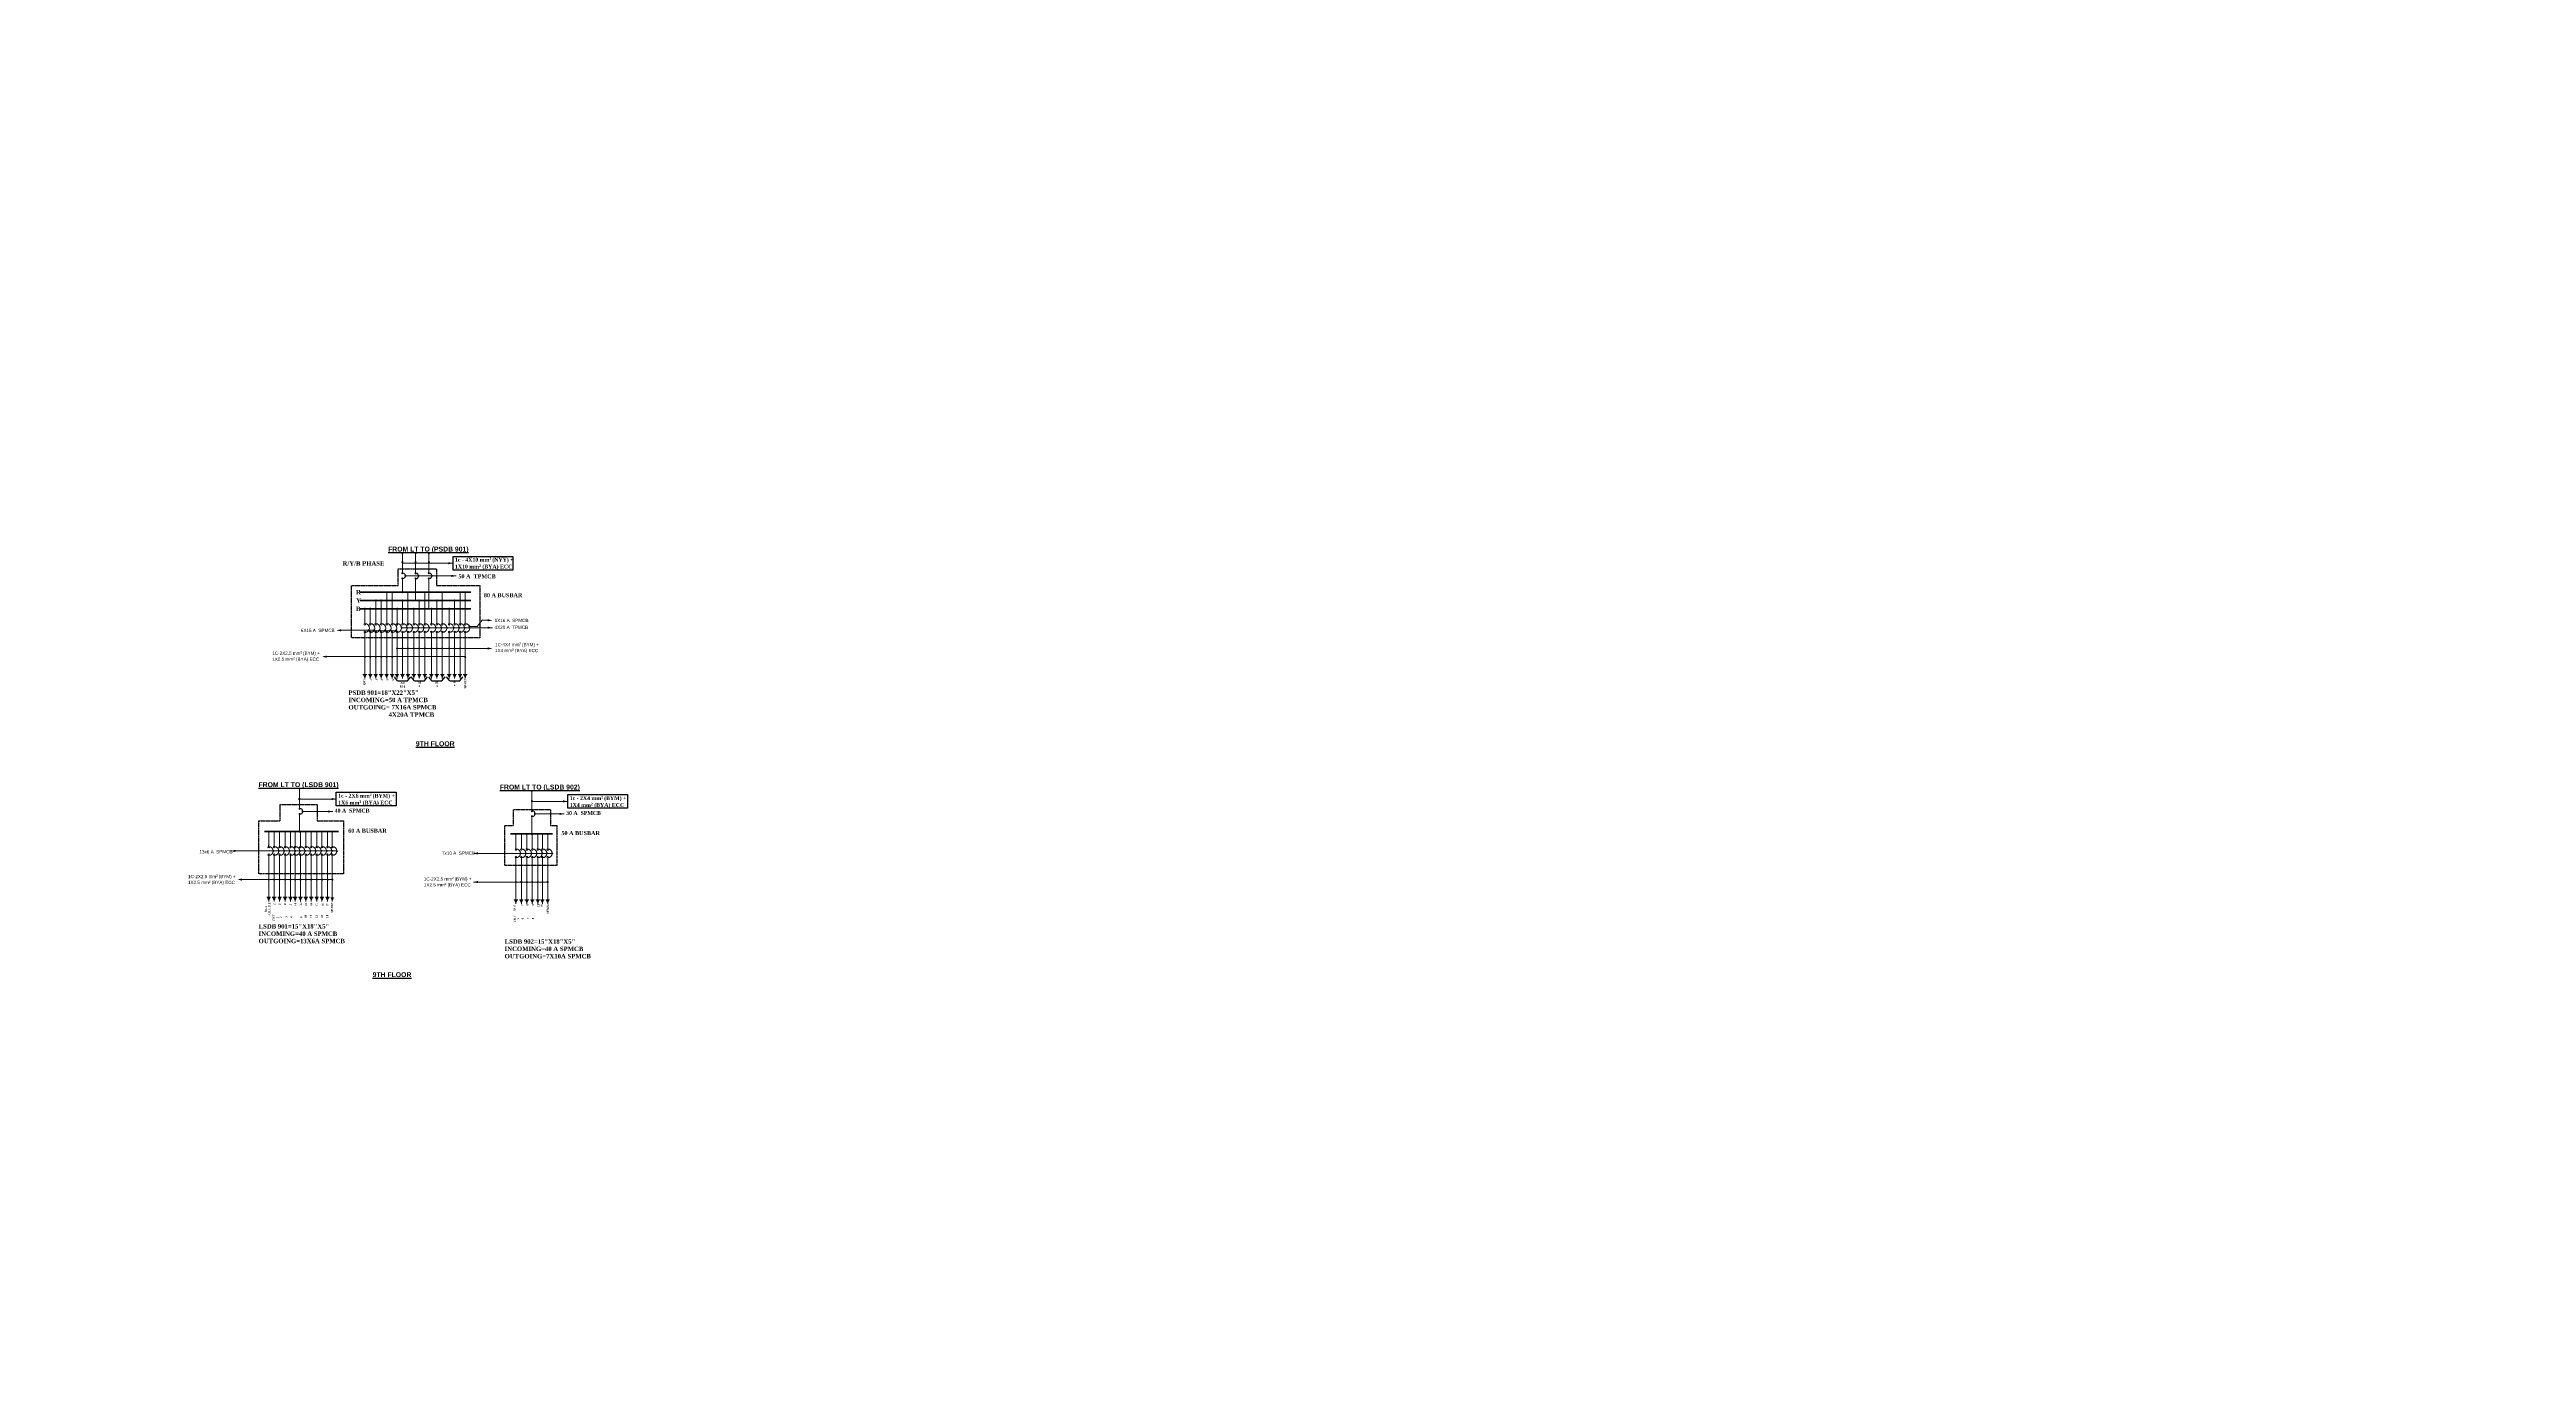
# Model space of a CAD drawing. Header units: inches. Extents: x -12 to 20935469, y -1604 to 24729220.
# Drawn here: x 20826335 to 20829956, y 24642678 to 24644602 of the extents above; entities that cross this region are included whole.
import ezdxf

# ---------------------------------------------------------------- set-up
doc = ezdxf.new("R2010")
doc.units = ezdxf.units.IN
doc.header["$LTSCALE"] = 0.03
doc.header["$MEASUREMENT"] = 0
doc.header["$PDMODE"] = 32
doc.header["$PDSIZE"] = 15
for name, pattern in [('DASHDOT', [1, 0.5, -0.25, 0, -0.25]), ('DASHDOTX2', [2, 1, -0.5, 0, -0.5]), ('DOT', [0.25, 0, -0.25])]:
    doc.linetypes.add(name, pattern=pattern)
for name, color, linetype in [('AC TEXT', 151, 'DOT'), ('FDB', 5, 'Continuous'), ('GUTLI', 7, 'Continuous'), ('H', 154, 'Continuous'), ('QP TEX', 7, 'Continuous'), ('TEXT', 7, 'Continuous')]:
    doc.layers.add(name, color=color, linetype=linetype)
for name, color, linetype, lineweight in [('CIRCUIT', 7, 'Continuous', 0), ('CKT-CABLE', 3, 'Continuous', 9), ('ELECT', 8, 'Continuous', 0), ('Hatch', 253, 'Continuous', 15), ('Power pts', 6, 'DASHDOTX2', 25), ('SB', 1, 'DASHDOT', 30)]:
    doc.layers.add(name, color=color, linetype=linetype, lineweight=lineweight)
doc.styles.add('MtXpl_Swis721_Lt_BT', font='swissl.ttf')
doc.styles.get("Standard").update_dxf_attribs({"font": 'timesbd.ttf'})
doc.dimstyles.new('arch grid', dxfattribs={"dimtxt": 250, "dimasz": 100, "dimexe": 10, "dimexo": 10, "dimgap": 0.09, "dimtad": 0, "dimdec": 0, "dimzin": 0, "dimdsep": 46, "dimtxsty": 'Standard', "dimblk": 'DOT', "dimcen": 50, "dimdle": 50, "dimclrd": 256, "dimclre": 256, "dimadec": 0, "dimazin": 0, "dimtfac": 1, "dimtdec": 0, "dimtofl": 0, "dimtmove": 0, "dimatfit": 3, "dimldrblk": 'DOT', "dimfxl": 200, "dimfxlon": 1, "dimtolj": 1, "dimtzin": 0, "dimlwd": -1, "dimlwe": -1, "dimarcsym": 1})

# ---------------------------------------------------------------- blocks, each defined once
blk = doc.blocks.new('CIRCUIT')
at = {"layer": 'CIRCUIT'}
h = blk.add_hatch(color=256, dxfattribs=at)
h.dxf.hatch_style = 1
h.paths.add_polyline_path([(-12531.4, -5028.8), (-12534.2, -5028.8), (-12531.4, -5034.8)])
h.paths.add_polyline_path([(-12528.6, -5028.8), (-12531.4, -5028.8), (-12531.4, -5034.8)])
at = {"layer": 'CIRCUIT', "linetype": 'ByBlock', "ltscale": 10}
for p, q in [((-12531.4, -4932.7), (-12531.4, -4954.4)), ((-12531.4, -4967.7), (-12531.4, -5028.8)), ((-12531.4, -5028.8), (-12531.4, -5034.8))]:
    blk.add_line(p, q, dxfattribs=at)
at = {"layer": 'CIRCUIT'}
blk.add_line((-12534.2, -5028.8), (-12528.6, -5028.8), dxfattribs=at)
at = {"layer": 'CIRCUIT', "linetype": 'ByBlock', "ltscale": 10}
for centre in [(-12531.4, -4955.5), (-12531.4, -4966.6)]:
    blk.add_circle(centre, 1.11, dxfattribs=at)
at = {"layer": 'CIRCUIT'}
blk.add_arc((-12531.4, -4961.1), 6.65, 270.0451, 89.9549, dxfattribs=at)
blk = doc.blocks.new('circle')
at = {"layer": 'H'}
h = blk.add_hatch(color=256, dxfattribs=at)
h.dxf.hatch_style = 1
h.paths.add_polyline_path([(20826700.3, 24643785.8, 1), (20826698.8, 24643785.8, 1)])
at = {"layer": 'CIRCUIT'}
blk.add_circle((20826699.6, 24643785.8), 0.744, dxfattribs=at)
blk = doc.blocks.new('PSDB CON')
at = {"layer": 'CIRCUIT'}
for p, q in [((20826882.1, 24643866.2), (20826882.1, 24643837.4)), ((20826901.4, 24643866.2), (20826901.4, 24643837.4)), ((20826920.8, 24643866.2), (20826920.8, 24643837.4)), ((20826882.1, 24643828.5), (20826882.1, 24643809)), ((20826901.4, 24643828.4), (20826901.4, 24643797)), ((20826920.8, 24643828.5), (20826920.8, 24643785))]:
    blk.add_line(p, q, dxfattribs=at)
for centre in [(20826882.1, 24643836.7), (20826882.1, 24643829.3), (20826901.4, 24643836.6), (20826901.4, 24643829.2), (20826920.8, 24643836.7), (20826920.8, 24643829.3)]:
    blk.add_circle(centre, 0.744, dxfattribs=at)
for centre in [(20826882, 24643833), (20826901.3, 24643832.9), (20826920.8, 24643833)]:
    blk.add_arc(centre, 4.47, 270.9281, 89.0719, dxfattribs=at)
at = {"layer": 'Hatch'}
blk.add_circle((20826886.5, 24643832.9), 0.744, dxfattribs=at)
at = {"layer": 'AC TEXT'}
for p in [(182.5, 80.4), (182.5, 67.2), (201.9, 80.4), (201.9, 67.2), (221.3, 80.4), (221.3, 67.2), (182.5, 23.2), (186.9, 47.1), (206.3, 47.1), (225.7, 47.1), (201.9, 11.2), (221.3, -0.8)]:
    blk.add_blockref('circle', p, dxfattribs=at)
blk = doc.blocks.new('LSDB CON')
at = {"layer": 'CIRCUIT'}
for p, q in [((20826699.4, 24647886.9), (20826699.4, 24647858.1)), ((20826699.4, 24647849.2), (20826699.4, 24647834.3)), ((20826699.4, 24647834.3), (20826699.4, 24647824.2))]:
    blk.add_line(p, q, dxfattribs=at)
for centre in [(20826699.4, 24647872.1), (20826699.4, 24647857.4), (20826699.4, 24647849.9)]:
    blk.add_circle(centre, 0.744, dxfattribs=at)
blk.add_arc((20826699.3, 24647853.6), 4.47, 270.9281, 89.0719, dxfattribs=at)
at = {"layer": 'AC TEXT'}
for p in [(-0.2, 4101.1), (-0.2, 4086.3), (-0.2, 4038.3), (4.2, 4067.8)]:
    blk.add_blockref('circle', p, dxfattribs=at)
blk = doc.blocks.new('SDB')
at = {"layer": 'CIRCUIT'}
h = blk.add_hatch(color=256, dxfattribs=at)
h.dxf.hatch_style = 1
h.paths.add_polyline_path([(-12942.1, -7596), (-12944.9, -7596), (-12942.1, -7602)])
h.paths.add_polyline_path([(-12939.3, -7596), (-12942.1, -7596), (-12942.1, -7602)])
h = blk.add_hatch(color=256, dxfattribs=at)
h.dxf.hatch_style = 1
h.paths.add_polyline_path([(-12934.1, -7596), (-12936.9, -7596), (-12934.1, -7602)])
h.paths.add_polyline_path([(-12931.3, -7596), (-12934.1, -7596), (-12934.1, -7602)])
h = blk.add_hatch(color=256, dxfattribs=at)
h.dxf.hatch_style = 1
h.paths.add_polyline_path([(-12926.1, -7596), (-12928.9, -7596), (-12926.1, -7602)])
h.paths.add_polyline_path([(-12923.3, -7596), (-12926.1, -7596), (-12926.1, -7602)])
at = {"layer": 'CIRCUIT', "linetype": 'ByBlock', "ltscale": 10}
for p, q in [((-12934.2, -7488), (-12934.2, -7521.7)), ((-12926.2, -7475.9), (-12926.2, -7521.7)), ((-12942.1, -7500), (-12942.1, -7521.7)), ((-12942.1, -7535), (-12942.1, -7596)), ((-12934.1, -7535), (-12934.1, -7596)), ((-12926.1, -7535), (-12926.1, -7596)), ((-12942.1, -7596), (-12942.1, -7602)), ((-12934.1, -7596), (-12934.1, -7602)), ((-12926.1, -7596), (-12926.1, -7602))]:
    blk.add_line(p, q, dxfattribs=at)
at = {"layer": 'CIRCUIT'}
for p, q in [((-12944.9, -7596), (-12939.3, -7596)), ((-12936.9, -7596), (-12931.3, -7596)), ((-12928.9, -7596), (-12923.3, -7596))]:
    blk.add_line(p, q, dxfattribs=at)
at = {"layer": 'CIRCUIT', "linetype": 'ByBlock', "ltscale": 10}
for centre in [(-12942.1, -7522.8), (-12934.1, -7522.8), (-12926.1, -7522.8), (-12942.1, -7533.9), (-12934.1, -7533.9), (-12926.1, -7533.9)]:
    blk.add_circle(centre, 1.11, dxfattribs=at)
at = {"layer": 'CIRCUIT'}
for centre in [(-12942.1, -7528.3), (-12934.1, -7528.3), (-12926.1, -7528.3)]:
    blk.add_arc(centre, 6.65, 270.0451, 89.9549, dxfattribs=at)
blk = doc.blocks.new('AC C')
at = {"layer": 'QP TEX'}
for p, q in [((20826908.8, 24654380.6), (20826904.1, 24654386)), ((20826908.8, 24654380.6), (20826923.4, 24654380.6)), ((20826923.4, 24654380.6), (20826928.1, 24654386))]:
    blk.add_line(p, q, dxfattribs=at)
at = {"layer": 'AC TEXT'}
for p in [(208.4, 10700), (216.3, 10712), (224.3, 10724), (215, 10672.2), (222.9, 10672.2), (231, 10672.2), (208.4, 10641.9), (216.3, 10641.9), (224.2, 10641.9)]:
    blk.add_blockref('circle', p, dxfattribs=at)
at = {"layer": 'GUTLI'}
blk.add_blockref('SDB', (20839850, 24661985.8), dxfattribs=at)
blk = doc.blocks.new('_Oblique')
at = {"color": 0, "linetype": 'ByBlock', "lineweight": -2}
blk.add_line((-0.5, -0.5), (0.5, 0.5), dxfattribs=at)
blk = doc.blocks.new('*D363')
at = {"ltscale": 50, "transparency": 16777216}
for p, q in [((3479.2, 24649574.1), (3479.2, 24649400.8)), ((3479.4, 24649524.1), (3469.2, 24649524.1)), ((3479.4, 24649400.8), (3469.2, 24649400.8)), ((3479.2, 24649400.8), (3479.2, 8350.7))]:
    blk.add_line(p, q, dxfattribs=at)
at = {"layer": 'Defpoints', "color": 0, "ltscale": 50, "transparency": 16777216}
for p in [(20846678.2, 24649524.1), (3479.2, 24649400.8), (20846678.2, 24649400.8)]:
    blk.add_point(p, dxfattribs=at)
at = {"ltscale": 50, "transparency": 16777216, "xscale": 100, "yscale": 100, "zscale": 100}
for p, rotation in [((3479.2, 24649524.1), 90), ((3479.2, 24649400.8), 270)]:
    blk.add_blockref('_Oblique', p, dxfattribs=dict(at, rotation=rotation))
at = {"color": 0, "ltscale": 50, "transparency": 16777216, "insert": (3479.2, 3397.6), "char_height": 250, "attachment_point": 5, "rotation": 90}
blk.add_mtext('\\A1;{\\H8.57143x;300mm}', dxfattribs=at)
blk = doc.blocks.new('_Dot')
at = {"color": 0, "linetype": 'ByBlock', "lineweight": -2}
blk.add_line((-0.5, 0), (-1, 0), dxfattribs=at)
at = {"color": 0, "linetype": 'ByBlock', "const_width": 0.5}
blk.add_lwpolyline([(-0.25, 0, 1), (0.25, 0, 1)], format="xyb", close=True, dxfattribs=at)

msp = doc.modelspace()

# ---------------------------------------------------------------- hatches: boundary and pattern name
at = {"layer": 'CIRCUIT', "linetype": 'ByBlock', "ltscale": 10}
h = msp.add_hatch(color=256, dxfattribs=at)
h.dxf.hatch_style = 1
h.paths.add_polyline_path([(20826811.8, 24643689), (20826809, 24643689), (20826811.8, 24643682.9)])
h.paths.add_polyline_path([(20826814.6, 24643689), (20826811.8, 24643689), (20826811.8, 24643682.9)])
h = msp.add_hatch(color=256, dxfattribs=at)
h.dxf.hatch_style = 1
h.paths.add_polyline_path([(20826819.8, 24643689), (20826817, 24643689), (20826819.8, 24643682.9)])
h.paths.add_polyline_path([(20826822.6, 24643689), (20826819.8, 24643689), (20826819.8, 24643682.9)])
h = msp.add_hatch(color=256, dxfattribs=at)
h.dxf.hatch_style = 1
h.paths.add_polyline_path([(20826827.8, 24643689), (20826825, 24643689), (20826827.8, 24643682.9)])
h.paths.add_polyline_path([(20826830.6, 24643689), (20826827.8, 24643689), (20826827.8, 24643682.9)])
h = msp.add_hatch(color=256, dxfattribs=at)
h.dxf.hatch_style = 1
h.paths.add_polyline_path([(20826835.8, 24643689), (20826833, 24643689), (20826835.8, 24643682.9)])
h.paths.add_polyline_path([(20826838.6, 24643689), (20826835.8, 24643689), (20826835.8, 24643682.9)])
h = msp.add_hatch(color=256, dxfattribs=at)
h.dxf.hatch_style = 1
h.paths.add_polyline_path([(20826942.6, 24643689), (20826939.8, 24643689), (20826942.6, 24643682.9)])
h.paths.add_polyline_path([(20826945.4, 24643689), (20826942.6, 24643689), (20826942.6, 24643682.9)])
h = msp.add_hatch(color=256, dxfattribs=at)
h.dxf.hatch_style = 1
h.paths.add_polyline_path([(20826709.6, 24643363.3), (20826706.8, 24643363.3), (20826709.6, 24643357.3)])
h.paths.add_polyline_path([(20826712.4, 24643363.3), (20826709.6, 24643363.3), (20826709.6, 24643357.3)])
h = msp.add_hatch(color=256, dxfattribs=at)
h.dxf.hatch_style = 1
h.paths.add_polyline_path([(20826717.5, 24643363.3), (20826714.7, 24643363.3), (20826717.5, 24643357.3)])
h.paths.add_polyline_path([(20826720.3, 24643363.3), (20826717.5, 24643363.3), (20826717.5, 24643357.3)])
h = msp.add_hatch(color=256, dxfattribs=at)
h.dxf.hatch_style = 1
h.paths.add_polyline_path([(20826725.5, 24643363.3), (20826722.7, 24643363.3), (20826725.5, 24643357.3)])
h.paths.add_polyline_path([(20826728.3, 24643363.3), (20826725.5, 24643363.3), (20826725.5, 24643357.3)])
h = msp.add_hatch(color=256, dxfattribs=at)
h.dxf.hatch_style = 1
h.paths.add_polyline_path([(20826733.2, 24643363.3), (20826730.4, 24643363.3), (20826733.2, 24643357.3)])
h.paths.add_polyline_path([(20826736, 24643363.3), (20826733.2, 24643363.3), (20826733.2, 24643357.3)])
h = msp.add_hatch(color=256, dxfattribs=at)
h.dxf.hatch_style = 1
h.paths.add_polyline_path([(20826741.2, 24643363.3), (20826738.4, 24643363.3), (20826741.2, 24643357.3)])
h.paths.add_polyline_path([(20826744, 24643363.3), (20826741.2, 24643363.3), (20826741.2, 24643357.3)])
h = msp.add_hatch(color=256, dxfattribs=at)
h.dxf.hatch_style = 1
h.paths.add_polyline_path([(20826748.3, 24643363.3), (20826745.5, 24643363.3), (20826748.3, 24643357.3)])
h.paths.add_polyline_path([(20826751.1, 24643363.3), (20826748.3, 24643363.3), (20826748.3, 24643357.3)])

# ---------------------------------------------------------------- linework, layer by layer
for p, q in [((20826827.8, 24643809), (20826827.8, 24643763.3)), ((20826835.8, 24643809), (20826835.8, 24643763.3)), ((20826942.6, 24643809), (20826942.6, 24643763.3)), ((20826811.8, 24643797), (20826811.8, 24643763.3)), ((20826819.8, 24643797), (20826819.8, 24643763.3)), ((20826795.8, 24643765.5), (20826795.8, 24643763.3)), ((20826809.1, 24643756.6), (20826809.1, 24643756.6)), ((20826811.8, 24643750), (20826811.8, 24643689)), ((20826819.8, 24643750), (20826819.8, 24643689)), ((20826827.8, 24643750), (20826827.8, 24643689)), ((20826835.8, 24643750), (20826835.8, 24643689)), ((20826841.1, 24643756.6), (20826841.1, 24643756.6)), ((20826942.6, 24643750), (20826942.6, 24643689)), ((20826818.5, 24643714.7), (20826818.5, 24643714.7)), ((20826809, 24643689), (20826814.6, 24643689)), ((20826811.8, 24643689), (20826811.8, 24643682.9)), ((20826817, 24643689), (20826822.6, 24643689)), ((20826819.8, 24643689), (20826819.8, 24643682.9)), ((20826825, 24643689), (20826830.6, 24643689)), ((20826827.8, 24643689), (20826827.8, 24643682.9)), ((20826833, 24643689), (20826838.6, 24643689)), ((20826835.8, 24643689), (20826835.8, 24643682.9)), ((20826939.8, 24643689), (20826945.4, 24643689)), ((20826942.6, 24643689), (20826942.6, 24643682.9)), ((20826709.6, 24643459.4), (20826709.6, 24643437.7)), ((20826717.5, 24643459.4), (20826717.5, 24643437.7)), ((20826725.5, 24643459.4), (20826725.5, 24643437.7)), ((20826733.2, 24643459.4), (20826733.2, 24643437.7)), ((20826741.2, 24643459.4), (20826741.2, 24643437.7)), ((20826748.3, 24643459.4), (20826748.3, 24643437.7)), ((20826655.2, 24643439.9), (20826655.2, 24643437.7)), ((20826668.5, 24643431), (20826668.5, 24643431)), ((20826684.5, 24643431), (20826684.5, 24643431)), ((20826709.6, 24643424.4), (20826709.6, 24643363.3)), ((20826717.5, 24643424.4), (20826717.5, 24643363.3)), ((20826725.5, 24643424.4), (20826725.5, 24643363.3)), ((20826733.2, 24643424.4), (20826733.2, 24643363.3)), ((20826741.2, 24643424.4), (20826741.2, 24643363.3)), ((20826748.3, 24643424.4), (20826748.3, 24643363.3)), ((20827016.7, 24643436.3), (20827016.7, 24643434.1)), ((20827029.9, 24643427.5), (20827029.9, 24643427.5)), ((20827029.9, 24643427.4), (20827029.9, 24643427.4)), ((20827045.9, 24643427.5), (20827045.9, 24643427.5)), ((20826661.9, 24643389.1), (20826661.9, 24643389.1)), ((20827023.3, 24643385.5), (20827023.3, 24643385.5)), ((20826706.8, 24643363.3), (20826712.4, 24643363.3)), ((20826709.6, 24643363.3), (20826709.6, 24643357.3)), ((20826714.7, 24643363.3), (20826720.3, 24643363.3)), ((20826717.5, 24643363.3), (20826717.5, 24643357.3)), ((20826722.7, 24643363.3), (20826728.3, 24643363.3)), ((20826725.5, 24643363.3), (20826725.5, 24643357.3)), ((20826730.4, 24643363.3), (20826736, 24643363.3)), ((20826733.2, 24643363.3), (20826733.2, 24643357.3)), ((20826738.4, 24643363.3), (20826744, 24643363.3)), ((20826741.2, 24643363.3), (20826741.2, 24643357.3)), ((20826748.3, 24643363.3), (20826748.3, 24643357.3))]:
    msp.add_line(p, q, dxfattribs=at)
for centre in [(20826811.8, 24643762.2), (20826811.8, 24643751.1), (20826819.8, 24643762.2), (20826819.8, 24643751.1), (20826827.8, 24643762.2), (20826827.8, 24643751.1), (20826835.8, 24643762.2), (20826835.8, 24643751.1), (20826942.6, 24643762.2), (20826942.6, 24643751.1), (20826709.6, 24643436.6), (20826709.6, 24643425.5), (20826717.5, 24643436.6), (20826717.5, 24643425.5), (20826725.5, 24643436.6), (20826725.5, 24643425.5), (20826733.2, 24643436.6), (20826733.2, 24643425.5), (20826741.2, 24643436.6), (20826741.2, 24643425.5), (20826748.3, 24643436.6), (20826748.3, 24643425.5)]:
    msp.add_circle(centre, 1.11, dxfattribs=at)
for centre in [(20826811.8, 24643756.6), (20826819.8, 24643756.6), (20826827.8, 24643756.6), (20826835.8, 24643756.6), (20826942.6, 24643756.6), (20826709.6, 24643431), (20826717.5, 24643431), (20826725.5, 24643431), (20826733.2, 24643431), (20826741.2, 24643431), (20826748.3, 24643431)]:
    msp.add_arc(centre, 6.65, 270.0451, 89.9549, dxfattribs=at)
at = {"layer": 'CKT-CABLE', "transparency": 33554666}
for p, q in [((20826850.7, 24643851.4), (20826924.9, 24643851.4)), ((20826855.1, 24643832.9), (20826929.3, 24643832.9)), ((20826959.9, 24643759.2), (20826967.6, 24643768)), ((20826967.6, 24643768), (20826975.6, 24643768)), ((20826761.1, 24643753.5), (20826809.7, 24643753.5)), ((20826808.9, 24643753.5), (20826841.6, 24643753.2)), ((20826849.5, 24643757.2), (20826982.6, 24643757.2)), ((20826948.8, 24643759.2), (20826959.9, 24643759.2)), ((20826735.9, 24643714.9), (20826827.8, 24643714.9)), ((20826827.1, 24643714.9), (20826942.6, 24643714.9)), ((20826842.9, 24643726.9), (20826976, 24643726.9)), ((20826698.5, 24643506.9), (20826754.2, 24643506.9)), ((20826703.7, 24643488.6), (20826748.9, 24643488.6)), ((20827040.2, 24643503.4), (20827092.6, 24643503.4)), ((20827044.6, 24643485), (20827087.4, 24643485.1)), ((20826606.5, 24643431), (20826649.1, 24643431)), ((20826649.1, 24643431), (20826755.8, 24643431)), ((20826955.5, 24643427.4), (20827006.2, 24643427.4)), ((20827006.2, 24643427.4), (20827069.8, 24643427.4)), ((20826615.3, 24643389.2), (20826649.1, 24643389.2)), ((20826649.1, 24643389.2), (20826749.2, 24643389.2)), ((20826954.6, 24643385.6), (20827006.2, 24643385.6)), ((20827006.2, 24643385.6), (20827063.2, 24643385.6))]:
    msp.add_line(p, q, dxfattribs=at)
at = {"layer": 'CKT-CABLE'}
for points in [[(20826924.9, 24643851.4, 0, 3.14, 0), (20826918, 24643851.4, 3.14, 3.14, 0)], [(20826929.4, 24643832.9, 0, 3.14, 0), (20826922.5, 24643832.9, 3.14, 3.14, 0)], [(20826982.5, 24643768, 0, 3.14, 0), (20826975.6, 24643768, 3.14, 3.14, 0)], [(20826754.2, 24643753.4, 0, 3.14, 0), (20826761.1, 24643753.4, 3.14, 3.14, 0)], [(20826982.5, 24643757.2, 0, 3.14, 0), (20826975.6, 24643757.2, 3.14, 3.14, 0)], [(20826733.4, 24643714.9, 0, 3.14, 0), (20826740.3, 24643714.9, 3.14, 3.14, 0)], [(20826982.5, 24643726.9, 0, 3.14, 0), (20826975.6, 24643726.9, 3.14, 3.14, 0)], [(20826749, 24643488.6, 0, 3.14, 0), (20826742.1, 24643488.6, 3.14, 3.14, 0)], [(20826754.2, 24643506.9, 0, 3.14, 0), (20826747.4, 24643506.9, 3.14, 3.14, 0)], [(20827087.4, 24643485.1, 0, 3.14, 0), (20827080.5, 24643485.1, 3.14, 3.14, 0)], [(20827092.7, 24643503.4, 0, 3.14, 0), (20827085.8, 24643503.4, 3.14, 3.14, 0)], [(20826599.7, 24643431, 0, 3.14, 0), (20826606.5, 24643431, 3.14, 3.14, 0)], [(20826954.2, 24643427.4, 0, 3.14, 0), (20826961.1, 24643427.4, 3.14, 3.14, 0)], [(20826609.4, 24643389.2, 0, 3.14, 0), (20826616.2, 24643389.2, 3.14, 3.14, 0)], [(20826954.2, 24643385.6, 0, 3.14, 0), (20826961.1, 24643385.6, 3.14, 3.14, 0)]]:
    msp.add_lwpolyline(points, format="xyseb", dxfattribs=at)
at = {"layer": 'ELECT', "color": 5, "linetype": 'ByBlock', "lineweight": 35, "ltscale": 10}
for p, q in [((20826789, 24643809), (20826826.7, 24643809)), ((20826826.7, 24643809), (20826902.2, 24643809)), ((20826902.2, 24643809), (20826950.7, 24643809)), ((20826789, 24643797), (20826826.7, 24643797)), ((20826789, 24643785), (20826826.7, 24643785)), ((20826826.7, 24643797), (20826902.2, 24643797)), ((20826826.7, 24643785), (20826902.2, 24643785)), ((20826902.2, 24643797), (20826950.7, 24643797)), ((20826902.2, 24643785), (20826950.7, 24643785)), ((20826649.1, 24643459.4), (20826757.2, 24643459.4)), ((20827008.9, 24643455.8), (20827070, 24643455.8))]:
    msp.add_line(p, q, dxfattribs=at)
at = {"layer": 'Hatch'}
msp.add_circle((20826893.9, 24643832.9), 0.744, dxfattribs=at)
at = {"layer": 'Power pts'}
for points in [[(20826844.4, 24643819.1), (20826844.4, 24643843.1), (20826900.8, 24643843.1)], [(20826867.1, 24643843.1), (20826900.8, 24643843.1), (20826900.8, 24643819.1)], [(20826877, 24643742.5), (20826776.5, 24643742.5), (20826776.5, 24643819.1), (20826844.4, 24643819.1)], [(20826900.8, 24643819.1), (20826964.2, 24643819.1), (20826964.2, 24643742.5), (20826877, 24643742.5)], [(20826672.2, 24643475), (20826672.2, 24643498.7), (20826726.4, 24643498.7), (20826726.4, 24643475)], [(20827013.1, 24643468), (20827013.1, 24643491.7), (20827067.3, 24643491.7), (20827067.3, 24643468)], [(20826640.7, 24643469.5), (20826640.7, 24643475), (20826649.1, 24643475)], [(20826649.1, 24643397.7), (20826640.7, 24643397.7), (20826640.7, 24643475), (20826649.1, 24643475)], [(20826649.1, 24643475), (20826672.2, 24643475)], [(20826726.4, 24643475), (20826757.2, 24643475)], [(20826757.2, 24643475), (20826764.9, 24643475), (20826764.9, 24643397.7), (20826757.2, 24643397.7)], [(20827000.4, 24643409.7), (20827000.4, 24643468)], [(20827000.4, 24643468), (20827006.2, 24643468)], [(20827006.2, 24643468), (20827013.1, 24643468)], [(20827067.3, 24643468), (20827076.7, 24643468)], [(20827076.7, 24643468), (20827076.7, 24643409.7)], [(20827076.7, 24643409.7), (20827000.4, 24643409.7)], [(20826757.2, 24643397.7), (20826649.1, 24643397.7)]]:
    msp.add_lwpolyline(points, dxfattribs=at)
at = {"layer": 'SB', "color": 1, "linetype": 'ByBlock', "lineweight": -2}
for points in [[(20826924.9, 24643861.4), (20827012.1, 24643861.3), (20827012.1, 24643841.3), (20826924.9, 24643841.3)], [(20826754.2, 24643516.9), (20826841.5, 24643516.9), (20826841.5, 24643496.8), (20826754.2, 24643496.9)], [(20827092.7, 24643513.4), (20827179.9, 24643513.4), (20827179.9, 24643493.3), (20827092.7, 24643493.3)]]:
    msp.add_lwpolyline(points, close=True, dxfattribs=at)

# ---------------------------------------------------------------- block references
at = {"layer": 'AC TEXT'}
for name, p in [('PSDB CON', (-31.4, 0)), ('circle', (128.3, 23.2)), ('circle', (136.3, 23.2)), ('circle', (243.1, 23.2)), ('circle', (96.3, -0.8)), ('circle', (104.3, -0.8)), ('circle', (112.3, 11.2)), ('circle', (120.3, 11.2)), ('circle', (102.1, -32.3)), ('circle', (110.1, -32.3)), ('circle', (118.1, -32.3)), ('circle', (126.1, -32.3)), ('circle', (134.1, -32.3)), ('circle', (142.1, -32.3)), ('circle', (249.2, -26.6)), ('circle', (96.3, -71)), ('circle', (104.3, -71)), ('circle', (112.3, -71)), ('circle', (120.3, -71)), ('circle', (128.3, -71)), ('circle', (136.3, -71)), ('circle', (243.1, -71.5)), ('LSDB CON', (1.1, -4364.8)), ('LSDB CON', (340.8, -4368.3)), ('circle', (-37.7, -354.8)), ('circle', (-29.7, -354.8)), ('circle', (-21.7, -354.8)), ('circle', (-13.7, -354.8)), ('circle', (-5.7, -354.9)), ('circle', (1.1, -354.8)), ('circle', (8.8, -354.8)), ('circle', (16.7, -354.9)), ('circle', (24.6, -354.9)), ('circle', (32.6, -354.8)), ('circle', (40.6, -354.8)), ('circle', (48.6, -354.8)), ('circle', (55.4, -354.9)), ('circle', (323.8, -358.3)), ('circle', (331.8, -358.3)), ('circle', (339.8, -358.3)), ('circle', (347.8, -358.3)), ('circle', (355.8, -358.3)), ('circle', (362.6, -358.3)), ('circle', (370.3, -358.3)), ('circle', (-44.3, -396.7)), ('circle', (-36.3, -396.6)), ('circle', (-28.3, -396.6)), ('circle', (-20.3, -396.6)), ('circle', (-12.3, -396.7)), ('circle', (-5.6, -396.7)), ('circle', (2.2, -396.6)), ('circle', (10.1, -396.7)), ('circle', (18, -396.7)), ('circle', (26, -396.6)), ('circle', (34, -396.6)), ('circle', (42, -396.6)), ('circle', (48.8, -396.7)), ('circle', (317.1, -400.2)), ('circle', (325.1, -400.2)), ('circle', (333.1, -400.2)), ('circle', (341.1, -400.2)), ('circle', (349.1, -400.2)), ('circle', (355.9, -400.2)), ('circle', (363.6, -400.2))]:
    msp.add_blockref(name, p, dxfattribs=at)
at = {"layer": 'CIRCUIT', "linetype": 'ByBlock', "ltscale": 10}
for p in [(20839327.3, 24648717.7), (20839335.3, 24648717.7), (20839186.7, 24648392.1), (20839194.7, 24648392.1), (20839202.7, 24648392.1), (20839210.7, 24648392.1), (20839218.7, 24648392.1), (20839225.4, 24648392.1), (20839233.1, 24648392.1), (20839548.1, 24648388.6), (20839556.1, 24648388.6), (20839564.1, 24648388.6), (20839572.1, 24648388.6), (20839580.1, 24648388.6), (20839586.8, 24648388.6), (20839594.6, 24648388.5)]:
    msp.add_blockref('CIRCUIT', p, dxfattribs=at)
at = {"layer": 'QP TEX'}
for p in [(-65, -10700.8), (-40.4, -10700.8), (-14.8, -10700.8), (11.2, -10700.8)]:
    msp.add_blockref('AC C', p, dxfattribs=at)

# ---------------------------------------------------------------- texts
at = {"layer": 'FDB', "color": 3, "char_height": 7.15, "width": 320.294, "attachment_point": 1}
for s, insert in [('{\\fArial|b1|i0|c0|p34;\\LFROM LT TO (PSDB 901)}', (20826829.9, 24643875.6)), ('{\\fArial|b1|i0|c0|p34;\\L9TH FLOOR}', (20826870.5, 24643591.2)), ('{\\fArial|b1|i0|c0|p34;\\LFROM LT TO (LSDB 901)}', (20826640.4, 24643531.4)), ('{\\fArial|b1|i0|c0|p34;\\LFROM LT TO (LSDB 902)}', (20826993.2, 24643527.9)), ('{\\fArial|b1|i0|c0|p34;\\L9TH FLOOR}', (20826807.3, 24643253.8))]:
    msp.add_mtext(s, dxfattribs=dict(at, insert=insert))
at = {"layer": 'TEXT', "style": 'MtXpl_Swis721_Lt_BT'}
for s, p in [('13x6 A  SPMCB', (20826554.1, 24643427.4)), ('7x10 A  SPMCB', (20826908.7, 24643425.5))]:
    msp.add_text(s, height=4.786, dxfattribs=at).set_placement(p)
at = {"layer": 'TEXT', "attachment_point": 1}
for s, insert, char_height, width in [('R/Y/B PHASE', (20826763.3, 24643854.3), 6.414, 63786.51), ('R', (20826783, 24643812.4), 6.41, 63786.51), ('50 A  TPMCB', (20826932.7, 24643835.2), 5.865, 63786.51), ('80 A BUSBAR', (20826969.9, 24643807.6), 5.865, 63786.51), ('B', (20826783, 24643787.9), 6.41, 63786.51), ('Y', (20826783.2, 24643800), 6.41, 63786.51), ('{\\fSwis721 Lt BT|b0|i0|c0|p34;1X16 A  SPMCB\\P\\H1.00001x;\\C0;\\P\\fArial|b0|i0|c0|p34;\\H0.8571x;\\C256;          }', (20826985.7, 24643770.2), 4.786, 76.393), ('{\\fSwis721 Lt BT|b0|i0|c0|p34;6X16 A  SPMCB\\P\\H1.00001x;\\C0;\\P\\fArial|b0|i0|c0|p34;\\H0.8571x;\\C256;          }', (20826702.3, 24643755.7), 4.786, 76.393), ('{\\fSwis721 Lt BT|b0|i0|c0|p34;4X20 A  TPMCB\\P\\H1.00001x;\\C0;\\P\\fArial|b0|i0|c0|p34;\\H0.8571x;\\C256;          }', (20826985.6, 24643760.2), 4.786, 76.393), ('{\\fSwis721 Lt BT|b0|i0|c0|p34;\\C0;1C-4X4 mm\\H1.0833x;²\\fMS Shell Dlg 2|b0|i0|c0|p0;\\H0.65385x; \\fSwis721 Lt BT|b0|i0|c0|p34;\\H1.4118x;(BYM) +\\P1X4 mm\\H1.0833x;²\\H0.92311x; (BYA) ECC\\P\\fArial|b0|i0|c0|p34;\\H0.8571x;\\C256;          }', (20826986.3, 24643735.3), 4.7862, 76.393), ('{\\fSwis721 Lt BT|b0|i0|c0|p34;\\C0;1C-2X2.5 mm\\H1.0833x;²\\fMS Shell Dlg 2|b0|i0|c0|p0;\\H0.65385x; \\fSwis721 Lt BT|b0|i0|c0|p34;\\H1.4118x;(BYM) +\\P1X2.5 mm\\H1.0833x;²\\H0.92311x; (BYA) ECC\\P\\fArial|b0|i0|c0|p34;\\H0.8571x;\\C256;          }', (20826660.5, 24643722.7), 4.7862, 76.393), ('PSDB 901=18"X22"X5"\\PINCOMING=50 A TPMCB\\POUTGOING= 7X16A SPMCB\\P                        4X20A TPMCB\\P                    ', (20826771.9, 24643665.5), 6.414, 63786.51), ('\\pxqc;AC\\PM-1{\\H0.8571x;    }', (20826844.3, 24643677.8), 3, 13.494), ('\\pxqc;M\\P2{\\H0.8571x;    }', (20826868.9, 24643678.6), 3, 13.494), ('\\pxqc;M\\P3{\\H0.8571x;   }', (20826894.5, 24643678.6), 3, 13.494), ('\\pxqc;M\\P4{\\H0.8571x;    }', (20826920.4, 24643679.3), 3, 13.494), ('60 A BUSBAR', (20826771.6, 24643463.5), 5.865, 63786.51), ('50 A BUSBAR', (20827083.3, 24643460), 5.865, 63786.51), ('{\\fSwis721 Lt BT|b0|i0|c0|p34;\\C0;1C-2X2.5 mm\\H1.0833x;²\\fMS Shell Dlg 2|b0|i0|c0|p0;\\H0.65385x; \\fSwis721 Lt BT|b0|i0|c0|p34;\\H1.4118x;(BYM) +\\P1X2.5 mm\\H1.0833x;²\\H0.92311x; (BYA) ECC\\P\\fArial|b0|i0|c0|p34;\\H0.8571x;\\C256;          }', (20826537.3, 24643396.4), 4.7862, 76.393), ('{\\fSwis721 Lt BT|b0|i0|c0|p34;\\C0;1C-2X2.5 mm\\H1.0833x;²\\fMS Shell Dlg 2|b0|i0|c0|p0;\\H0.65385x; \\fSwis721 Lt BT|b0|i0|c0|p34;\\H1.4118x;(BYM) +\\P1X2.5 mm\\H1.0833x;²\\H0.92311x; (BYA) ECC\\P\\fArial|b0|i0|c0|p34;\\H0.8571x;\\C256;          }', (20826882.1, 24643392.9), 4.7862, 76.393), ('LSDB 901=15"X18"X5"\\PINCOMING=40 A SPMCB\\POUTGOING=13X6A SPMCB\\P                    ', (20826640.6, 24643324), 6.414, 63786.51), ('LSDB 902=15"X18"X5"\\PINCOMING=40 A SPMCB\\POUTGOING=7X10A SPMCB\\P                    ', (20827000.3, 24643301.8), 6.414, 63786.51)]:
    msp.add_mtext(s, dxfattribs=dict(at, insert=insert, char_height=char_height, width=width))
at = {"layer": 'TEXT', "color": 0, "char_height": 5.571, "width": 251.33, "attachment_point": 1}
for s, insert in [('1c - 4X10 mm{\\H1.0833x;²\\fMS Shell Dlg 2|b0|i0|c0|p0;\\H0.65385x; }(NYY) +\\P1X10 mm{\\H1.0833x;²} (BYA) ECC', (20826927.6, 24643859.8)), ('1c - 2X6 mm{\\H1.0833x;²\\fMS Shell Dlg 2|b0|i0|c0|p0;\\H0.65385x; }(BYM) +\\P1X6 mm{\\H1.0833x;²} (BYA) ECC', (20826756.9, 24643514.9)), ('40 A  SPMCB', (20826751.8, 24643492.7)), ('30 A  SPMCB', (20827090.2, 24643489.2)), ('1c - 2X4 mm{\\H1.0833x;²\\fMS Shell Dlg 2|b0|i0|c0|p0;\\H0.65385x; }(BYM) +\\P1X4 mm{\\H1.0833x;²} (BYA) ECC', (20827095.4, 24643511.4))]:
    msp.add_mtext(s, dxfattribs=dict(at, insert=insert))
at = {"layer": 'TEXT', "char_height": 3, "width": 6.61, "attachment_point": 1, "rotation": 90}
for s, insert in [('\\pxqc;QP1\\P{\\H0.8571x;        }', (20826793.6, 24643674.4)), ('2{\\H0.8571x;          }', (20826803.2, 24643679.9)), ('3{\\H0.8571x;      }', (20826811.1, 24643679.9)), ('4{\\H0.8571x;       }', (20826819.1, 24643679.9)), ('5{\\H0.8571x;       }', (20826827.1, 24643679.9)), ('6{\\H0.8571x;         }', (20826835.4, 24643679.9)), ('SPARE{\\H0.8571x;          }', (20826941.4, 24643668.2)), ('\\pxqc;CKT\\P1{\\H0.8571x;         }', (20826661.2, 24643330.3)), ('\\pxqc;2{\\H0.8571x;\\P          }', (20826662, 24643349.8)), ('3{\\H0.8571x;    }', (20826669.7, 24643351.9)), ('2{\\H0.8571x;  }', (20826671.4, 24643333)), ('\\pxqc;4{\\H0.8571x; \\P       }', (20826677.6, 24643349.7)), ('3{\\H0.8571x;        }', (20826679.4, 24643333.2)), ('5{\\H0.8571x;     }', (20826685.7, 24643351.5)), ('4{\\H0.8571x;  }', (20826686.9, 24643333)), ('10', (20826692.8, 24643350.7)), ('12', (20826700.4, 24643351.2)), ('9{\\H0.8571x; }', (20826701.7, 24643333)), ('10{\\H0.8571x;       }', (20826707.7, 24643333.2)), ('\\pxqc;13', (20826708.3, 24643349.8)), ('11{\\H0.8571x; }', (20826715.3, 24643333)), ('\\pxqc;14{\\H0.8571x;         }', (20826716.1, 24643349.8)), ('12{\\H0.8571x; }', (20826723.8, 24643333)), ('15{\\H0.8571x;          }', (20826724.1, 24643349.7)), ('13{\\H0.8571x;       }', (20826731.8, 24643333.2)), ('16{\\H0.8571x;         }', (20826732.8, 24643350.1)), ('14', (20826739.3, 24643333)), ('17{\\H0.8571x; }', (20826739.7, 24643349.7)), ('SPARE {\\H0.8571x;    }', (20826746.5, 24643340.8)), ('\\pxqc;CKT\\P5{\\H0.8571x;         }', (20827013.4, 24643328.5)), ('7{\\H0.8571x;          }', (20827024, 24643350.8)), ('6{\\H0.8571x;  }', (20827024.8, 24643331.1)), ('8{\\H0.8571x;        }', (20827032.1, 24643350.8)), ('7{\\H0.8571x;        }', (20827032.8, 24643331.3)), ('9{\\H0.8571x;        }', (20827040.2, 24643350.8)), ('8{\\H0.8571x;  }', (20827040.4, 24643331.1)), ('11{\\H0.8571x;    }', (20827047.8, 24643349)), ('\\pxqc;18{\\H0.8571x;        }', (20827053, 24643347.6)), ('SPARE {\\H0.8571x;    }', (20827061.5, 24643338.9))]:
    msp.add_mtext(s, dxfattribs=dict(at, insert=insert))
at = {"layer": 'TEXT', "char_height": 3, "attachment_point": 1, "rotation": 90}
for s, width, insert in [('\\pxqc;{\\fVerdana|b0|i0|c0|p34;SB-1\\PA,B,C,D,E}', 14.853, (20826649.7, 24643338.7)), ('{\\fVerdana|b0|i0|c0|p34;SB-6}', 68.891, (20827013.6, 24643342.7))]:
    msp.add_mtext_dynamic_manual_height_columns(s, width=width, gutter_width=0.0767, heights=[0], dxfattribs=dict(at, insert=insert))

# ---------------------------------------------------------------- dimensions: what is measured, and where the dimension line sits
at = {"ltscale": 50}
dim = msp.add_linear_dim(base=(3479.2, 24649400.8), p1=(20846678.2, 24649524.1), p2=(20846678.2, 24649400.8), angle=90, text='{\\H8.57143x;300mm}', dimstyle='arch grid', override={"dimblk1": 'Oblique', "dimblk2": 'Oblique', "dimsah": 1, "dimfxl": 0.18}, dxfattribs=at)
dim.commit()
dim.dimension.update_dxf_attribs({"geometry": '*D363', "text_midpoint": (3479.2, 3397.6), "dimtype": 160})

doc.saveas('drawing.dxf')
